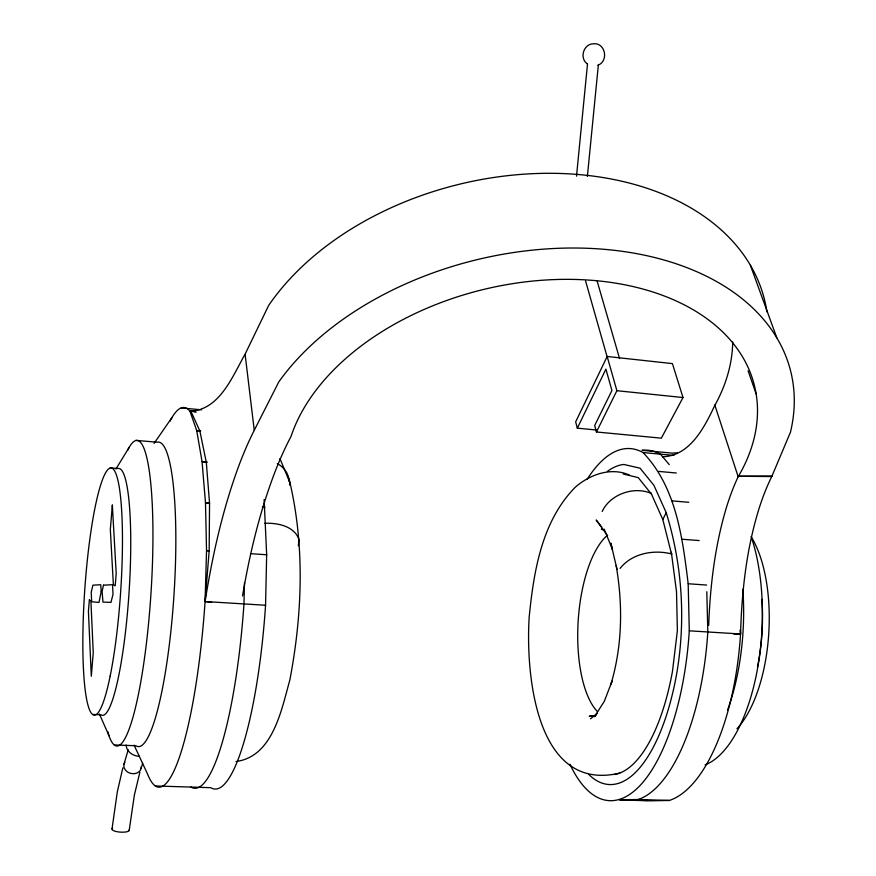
<?xml version="1.0" encoding="UTF-8"?>
<svg xmlns="http://www.w3.org/2000/svg" width="876" height="876" viewBox="0 0 876 876"><rect width="100%" height="100%" fill="white"/><g stroke="black" fill="none" stroke-linecap="round" stroke-linejoin="round"><path stroke-width="1.31" d="M134.061 745.115L147.584 774.099A190.289 33.934 -86.2 0 0 205.083 601.538L209.167 550.851L209.55 503.142L206.298 462.2L199.859 430.959L190.88 411.194L189.884 411.063A190.289 33.934 -86.2 0 0 169.867 421.4M155.304 785.969L210.777 787.677A188.559 38.741 -86.3 0 0 265.559 605.25L266.665 554.771L264.125 499.528M244.481 582.606L243.966 603.925A189.172 37.033 -86.2 0 1 190.957 787.064M708.695 625.267C710.162 585.825 714.882 546.241 726.171 508.31A215.058 86.647 88.7 0 1 738.38 476.27L771.975 476.04M288.839 481.066C289.124 473.73 283.561 466.897 277.309 463.601M298.355 545.803L298.979 539.43C294.205 526.016 277.572 522.808 264.913 523.279M576.507 176.164L587.511 63.937M587.38 176.415L598.363 64.879M112.04 828.827L117.329 791.773L122.848 767.869M129.177 830.514L134.357 795.178L139.864 772.227M242.51 595.976C249.737 553.468 259.822 511.266 275.349 470.981A233.673 77.274 -82.2 0 1 290.974 436.566A240.112 157.472 -13.5 0 1 595.132 280.594A240.112 157.472 -13.5 0 1 738.183 476.774L714.893 405.281A232.403 159.476 -13.7 0 0 732.708 341.99M124.031 764.102L128.203 749.79M141.08 768.493L142.657 763.314M611.7 682.24L610.824 684.605C622.398 645.995 622.989 605.174 616.167 565.633M612.083 681.123L604.32 701.271L594.53 716.699L596.227 715.013M650.78 493.287C634.279 486.06 610.178 494.064 602.195 511.485M669.395 800.445L638.352 799.481L619.54 799.898L650.003 800.828L669.395 800.445A174.861 73.464 -86.7 0 0 740.548 633.983C741.731 591.639 746.44 549.022 759.076 508.441A214.062 90.031 88.6 0 1 771.767 476.544L790.426 432.295A278.229 182.756 -13.5 0 0 609.05 249.759A278.229 182.756 -13.5 0 0 278.897 381.728L254.259 430.28A235.666 73.507 -82.2 0 0 239.104 465.057C222.734 509.12 212.485 555.198 205.083 601.538L211.696 602.425M715.09 404.778C704.797 426.59 690.266 456.078 662.552 456.768M577.317 428.167L605.907 369.146L611.93 390.521L594.684 425.506L596.425 431.977L661.347 438.175L683.006 397.529L672.407 363.606L607.178 356.488L575.663 421.871L577.317 428.167L596.238 429.985M245.368 353.619L268.68 305.406A269.271 185.044 -13.7 0 1 553.796 173.328A269.271 185.044 -13.7 0 1 766.916 311.856M671.596 554.311L662.814 519.545L666.209 512.646L653.945 485.37L640.082 468.2L623.865 464.455A160.374 63.598 -86.6 0 0 607.364 471.43M596.425 431.977L616.89 390.707L607.178 356.488M115.906 469.032L129.276 447.198M154.11 443.365L172.014 417.48M620.088 568.425C631.87 553.314 653.945 549.274 671.793 554.015M590.533 718.813L597.476 713.195M597.947 65.24C608.919 61.145 605.513 42.377 593.304 43.8C583.591 43.953 579.299 57.958 587.019 63.663M619.715 773.092C535.269 793.218 525.611 672.319 529.192 617C533.714 571.393 541.795 521.121 575.335 487.165C589.69 474.639 610.89 466.788 629.428 475.055M595.264 715.484L589.263 716.24L594.585 715.769M236.038 761.529C273.115 756.579 281.546 709.308 289.814 680.148C302.483 613.857 305.034 544.335 288.949 478.416M733.847 634.071L740.548 633.983L740.439 629.986M633.764 799.711L627.774 799.832L647.583 800.511M738.38 476.27L771.767 476.544M190.88 411.194C219.931 409.464 232.666 375.935 245.094 354.167L254.259 430.28M114.515 744.95L135.944 745.75A152.588 25.535 -86.2 0 0 173.711 598.866A152.588 25.535 -86.2 0 0 157.154 442.216L135.824 440.365M92.911 714.433L100.882 714.772A123.68 18.429 -86.2 0 0 128.849 595.395A123.68 18.429 -86.2 0 0 118.14 468.507L110.201 467.861M569.947 764.255A176.35 69.981 -86.6 0 0 641.528 783.9A176.35 69.981 -86.6 0 0 689.292 630.83L740.548 633.983L740.242 629.975M265.559 605.25L205.083 601.538L206.539 550.577L205.477 502.671L202.071 461.685L196.706 430.554L189.884 411.063L195.249 411.556M587.095 479.435A176.35 69.981 -86.6 0 1 643.028 452.553C676.371 487.308 682.535 538.028 688.186 583.755L706.636 585.048M209.2 550.763L206.539 550.577L209.167 550.851M250.558 553.654L266.665 554.771M682.218 539.255L699.19 540.569M209.43 502.977L205.477 502.671L209.55 503.142M262.296 507.084L264.946 507.292M672.012 500.886L688.766 502.298M207.459 462.134L202.071 461.685L206.298 462.2M658.555 471.408L676.305 472.996M200.67 430.904L196.706 430.554L199.859 430.959M181.168 407.931L201.589 409.826M643.028 452.553L673.874 455.41M616.89 390.707L683.006 397.529M193.541 411.654L196.202 412.114M603.947 529.739L601.341 529.181L603.652 529.925M623.241 473.982L638.308 477.65L651.547 494.261M669.275 464.63L660.471 454.162A175.813 71.241 -86.6 0 0 641.988 450.319L672.242 453.133A174.861 73.464 -86.7 0 1 677.345 452.98M607.626 535.696L596.184 520.026L601.746 527.067M650.934 492.892L662.814 519.545M99.371 713.929L109.062 735.84M279.926 458.575L289.912 482.643L289.912 485.326M604.177 529.159L612.444 549.438L610.813 543.164L617.054 569.356M750.403 265.275L776.826 337.873M748.104 370.767L756.141 394.003M597.18 281.229L619.573 358.58M585.562 280.922L607.243 357.244M666.209 512.646C682.338 564.867 685.974 620.745 676.535 674.586A160.374 63.598 -86.6 0 1 588.891 774.57M671.334 552.241L676.513 591.749L677.378 630.665L672.472 671.312A150.705 59.743 -86.6 0 1 614.394 774.548M706.801 591.749L707.819 631.968A175.813 71.241 -86.6 0 1 638.352 799.481M688.186 583.755L689.292 630.83M127.754 450.133A153.125 24.013 -86.2 0 1 150.628 598.56A153.125 24.013 -86.2 0 1 107.726 731.526M597.498 711.64A94.093 37.241 -86.6 0 1 578.061 622.935A94.093 37.241 -86.6 0 1 607.057 535.608M751.104 536.638A111.493 49.757 -86.7 0 1 736.957 728.722M761.824 599.326A111.613 49.461 -86.7 0 1 757.499 666.844M751.619 537.93A138.835 60.696 -86.7 0 1 756.251 675.297A138.835 60.696 -86.7 0 1 705.103 764.868M742.815 589.176A139.284 59.688 -86.7 0 1 727.54 710.107M141.266 766.588A8.804 7.304 13.6 0 1 130.677 773.377A8.804 7.304 13.6 0 1 124.808 762.35M139.317 756.327A12.757 10.643 14.4 0 1 126.1 745.038M129.166 829.868A8.672 2.453 3.9 0 1 119.541 832.058A8.672 2.453 3.9 0 1 112.61 828.236M89.363 599.896L88.421 611.251L91.301 676.228L93.25 652.828L90.907 601.078L89.363 599.896M112.347 505.123L110.332 529.509L113.365 584.686L115.183 585.88L116.201 573.528L112.347 505.123M101.222 591.431L98.977 602.458L91.651 601.724L91.213 592.231L92.933 585.168L100.729 584.741L101.222 591.431M103.499 585.157L102.098 591.409L102.974 602.108L110.978 602.37L113.026 594.278L112.511 584.708L103.499 585.157M110.168 676.02A123.844 17.969 -86.1 0 0 114.69 471.08A123.844 17.969 -86.1 0 0 83.034 626.975A123.844 17.969 -86.1 0 0 110.168 676.02"/></g></svg>
